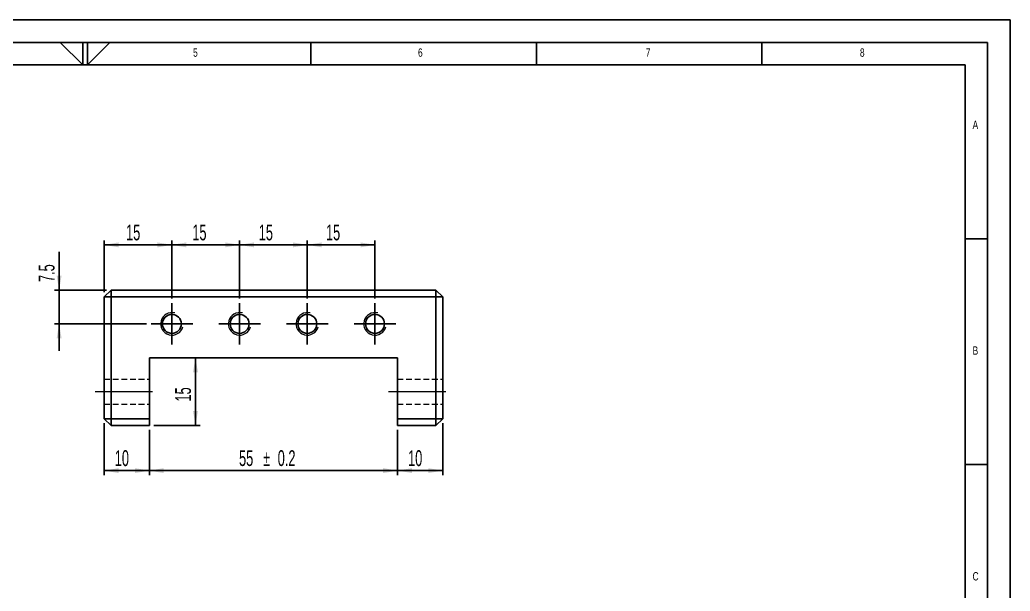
# Paper-space layout 'Sheet4' of a CAD drawing. Header units: millimetres. Extents: x 0 to 420, y 0 to 297.
# Drawn here: x 200.5 to 420, y 170.4 to 297 of the extents above; entities that cross this region are included whole.
import ezdxf

# ---------------------------------------------------------------- set-up
doc = ezdxf.new("R2010")
doc.units = ezdxf.units.MM
doc.linetypes.add('CENTERX2', pattern=[20.32, 12.7, -2.54, 2.54, -2.54])
doc.linetypes.add('HIDDEN', pattern=[1.905, 1.27, -0.635])
doc.layers.add('FORMAT', color=7, linetype='Continuous')
doc.layers.add('SLD-0', color=7, linetype='Continuous')
doc.styles.add('SLDTEXTSTYLE0', font='TXT', dxfattribs={"width": 0.75})
doc.styles.add('SLDTEXTSTYLE1', font='TXT', dxfattribs={"width": 0.605})
doc.dimstyles.new('SLDDIMSTYLE0', dxfattribs={"dimtxt": 3.5, "dimasz": 3.2, "dimexe": 0, "dimexo": 0.0625, "dimgap": 0.875, "dimtad": 1, "dimdec": 1, "dimrnd": 1e-09, "dimzin": 12, "dimdsep": 46, "dimtxsty": 'SLDTEXTSTYLE1', "dimsah": 1, "dimcen": 0.09, "dimadec": 0, "dimazin": 3, "dimtfac": 1, "dimtdec": 1, "dimtofl": 0, "dimtmove": 0, "dimatfit": 3, "dimfxl": 0, "dimfrac": 2, "dimtolj": 1, "dimtzin": 12, "dimarcsym": 0})

# ---------------------------------------------------------------- blocks, each defined once
blk = doc.blocks.new('_D_46')
at = {"layer": 'SLD-0'}
for p, q in [((209.24, 237.15), (209.24, 245.6)), ((219.74, 237.15), (208.24, 237.15)), ((209.24, 229.65), (209.24, 237.15)), ((228.64, 229.65), (208.24, 229.65)), ((209.24, 229.65), (209.24, 223.65))]:
    blk.add_line(p, q, dxfattribs=at)
for points in [[(209.24, 237.15), (209.79, 240.35), (208.69, 240.35)], [(209.24, 229.65), (208.69, 226.45), (209.79, 226.45)]]:
    blk.add_solid(points, dxfattribs=at)
at = {"layer": 'SLD-0', "insert": (204.73, 238.92), "char_height": 3.5, "attachment_point": 1, "rotation": 90, "style": 'SLDTEXTSTYLE1'}
blk.add_mtext('7.5', dxfattribs=at)
blk = doc.blocks.new('_D_47')
at = {"layer": 'SLD-0'}
for p, q in [((219.24, 236.65), (219.24, 248.15)), ((234.24, 235.25), (234.24, 248.15)), ((219.24, 247.15), (234.24, 247.15))]:
    blk.add_line(p, q, dxfattribs=at)
for points in [[(219.24, 247.15), (222.44, 246.6), (222.44, 247.7)], [(234.24, 247.15), (231.04, 247.7), (231.04, 246.6)]]:
    blk.add_solid(points, dxfattribs=at)
at = {"layer": 'SLD-0', "insert": (224.07, 251.66), "char_height": 3.5, "attachment_point": 1, "style": 'SLDTEXTSTYLE1'}
blk.add_mtext('15', dxfattribs=at)
blk = doc.blocks.new('_D_48')
at = {"layer": 'SLD-0'}
for p, q in [((234.24, 235.25), (234.24, 248.15)), ((249.24, 235.25), (249.24, 248.15)), ((249.24, 247.15), (234.24, 247.15))]:
    blk.add_line(p, q, dxfattribs=at)
for points in [[(234.24, 247.15), (237.44, 246.6), (237.44, 247.7)], [(249.24, 247.15), (246.04, 247.7), (246.04, 246.6)]]:
    blk.add_solid(points, dxfattribs=at)
at = {"layer": 'SLD-0', "insert": (238.76, 251.66), "char_height": 3.5, "attachment_point": 1, "style": 'SLDTEXTSTYLE1'}
blk.add_mtext('15', dxfattribs=at)
blk = doc.blocks.new('_D_49')
at = {"layer": 'SLD-0'}
for p, q in [((249.24, 235.25), (249.24, 248.15)), ((264.24, 235.25), (264.24, 248.15)), ((264.24, 247.15), (249.24, 247.15))]:
    blk.add_line(p, q, dxfattribs=at)
for points in [[(249.24, 247.15), (252.44, 246.6), (252.44, 247.7)], [(264.24, 247.15), (261.04, 247.7), (261.04, 246.6)]]:
    blk.add_solid(points, dxfattribs=at)
at = {"layer": 'SLD-0', "insert": (253.48, 251.66), "char_height": 3.5, "attachment_point": 1, "style": 'SLDTEXTSTYLE1'}
blk.add_mtext('15', dxfattribs=at)
blk = doc.blocks.new('_D_50')
at = {"layer": 'SLD-0'}
for p, q in [((264.24, 235.25), (264.24, 248.15)), ((279.24, 235.25), (279.24, 248.15)), ((279.24, 247.15), (264.24, 247.15))]:
    blk.add_line(p, q, dxfattribs=at)
for points in [[(264.24, 247.15), (267.44, 246.6), (267.44, 247.7)], [(279.24, 247.15), (276.04, 247.7), (276.04, 246.6)]]:
    blk.add_solid(points, dxfattribs=at)
at = {"layer": 'SLD-0', "insert": (268.38, 251.66), "char_height": 3.5, "attachment_point": 1, "style": 'SLDTEXTSTYLE1'}
blk.add_mtext('15', dxfattribs=at)
blk = doc.blocks.new('_D_51')
at = {"layer": 'SLD-0'}
for p, q in [((239.46, 207.15), (239.46, 222.15)), ((230.24, 207.15), (240.46, 207.15))]:
    blk.add_line(p, q, dxfattribs=at)
for points in [[(239.46, 222.15), (238.91, 218.95), (240.01, 218.95)], [(239.46, 207.15), (240.01, 210.35), (238.91, 210.35)]]:
    blk.add_solid(points, dxfattribs=at)
at = {"layer": 'SLD-0', "insert": (234.95, 212.45), "char_height": 3.5, "attachment_point": 1, "rotation": 90, "style": 'SLDTEXTSTYLE1'}
blk.add_mtext('15', dxfattribs=at)
blk = doc.blocks.new('_D_52')
at = {"layer": 'SLD-0'}
for p, q in [((229.24, 206.15), (229.24, 196.15)), ((284.24, 206.15), (284.24, 196.15)), ((229.24, 197.15), (284.24, 197.15))]:
    blk.add_line(p, q, dxfattribs=at)
for points in [[(229.24, 197.15), (232.44, 196.6), (232.44, 197.7)], [(284.24, 197.15), (281.04, 197.7), (281.04, 196.6)]]:
    blk.add_solid(points, dxfattribs=at)
at = {"layer": 'SLD-0', "char_height": 3.5, "attachment_point": 1, "style": 'SLDTEXTSTYLE1'}
for s, insert in [('55', (249.11, 201.67)), ('%%p', (254.46, 201.66)), ('0.2', (257.68, 201.67))]:
    blk.add_mtext(s, dxfattribs=dict(at, insert=insert))
blk = doc.blocks.new('_D_53')
at = {"layer": 'SLD-0'}
for p, q in [((219.24, 207.65), (219.24, 196.15)), ((229.24, 206.15), (229.24, 196.15)), ((219.24, 197.15), (229.24, 197.15))]:
    blk.add_line(p, q, dxfattribs=at)
for points in [[(219.24, 197.15), (222.44, 196.6), (222.44, 197.7)], [(229.24, 197.15), (226.04, 197.7), (226.04, 196.6)]]:
    blk.add_solid(points, dxfattribs=at)
at = {"layer": 'SLD-0', "insert": (221.57, 201.66), "char_height": 3.5, "attachment_point": 1, "style": 'SLDTEXTSTYLE1'}
blk.add_mtext('10', dxfattribs=at)
blk = doc.blocks.new('_D_54')
at = {"layer": 'SLD-0'}
for p, q in [((294.24, 207.65), (294.24, 196.15)), ((284.24, 206.15), (284.24, 196.15)), ((284.24, 197.15), (294.24, 197.15))]:
    blk.add_line(p, q, dxfattribs=at)
for points in [[(284.24, 197.15), (287.44, 196.6), (287.44, 197.7)], [(294.24, 197.15), (291.04, 197.7), (291.04, 196.6)]]:
    blk.add_solid(points, dxfattribs=at)
at = {"layer": 'SLD-0', "insert": (286.57, 201.66), "char_height": 3.5, "attachment_point": 1, "style": 'SLDTEXTSTYLE1'}
blk.add_mtext('10', dxfattribs=at)
blk = doc.blocks.new('SW_CENTERMARKSYMBOL_10')
at = {"layer": 'SLD-0', "color": 0}
for p, q in [((0, 2.5), (0, 4.6)), ((0, 0), (0, 2.5)), ((-2.5, 0), (-4.6, 0)), ((0, 0), (-2.5, 0)), ((0, 0), (0, -2.5)), ((0, 0), (2.5, 0)), ((2.5, 0), (4.6, 0)), ((0, -2.5), (0, -4.6))]:
    blk.add_line(p, q, dxfattribs=at)
blk = doc.blocks.new('SW_CENTERMARKSYMBOL_11')
at = {"layer": 'SLD-0', "color": 0}
for p, q in [((0, 2.5), (0, 4.6)), ((0, 0), (0, 2.5)), ((-2.5, 0), (-4.6, 0)), ((0, 0), (-2.5, 0)), ((0, 0), (0, -2.5)), ((0, 0), (2.5, 0)), ((2.5, 0), (4.6, 0)), ((0, -2.5), (0, -4.6))]:
    blk.add_line(p, q, dxfattribs=at)
blk = doc.blocks.new('SW_CENTERMARKSYMBOL_12')
at = {"layer": 'SLD-0', "color": 0}
for p, q in [((0, 2.5), (0, 4.6)), ((0, 0), (0, 2.5)), ((-2.5, 0), (-4.6, 0)), ((0, 0), (-2.5, 0)), ((0, 0), (0, -2.5)), ((0, 0), (2.5, 0)), ((2.5, 0), (4.6, 0)), ((0, -2.5), (0, -4.6))]:
    blk.add_line(p, q, dxfattribs=at)
blk = doc.blocks.new('SW_CENTERMARKSYMBOL_13')
at = {"layer": 'SLD-0', "color": 0}
for p, q in [((0, 2.5), (0, 4.6)), ((0, 0), (0, 2.5)), ((-2.5, 0), (-4.6, 0)), ((0, 0), (-2.5, 0)), ((0, 0), (0, -2.5)), ((0, 0), (2.5, 0)), ((2.5, 0), (4.6, 0)), ((0, -2.5), (0, -4.6))]:
    blk.add_line(p, q, dxfattribs=at)

psp = doc.layouts.new('Sheet4')

# ---------------------------------------------------------------- linework, layer by layer
at = {"color": 7, "linetype": 'Continuous', "lineweight": 25}
for p, q in [((220.74, 237.15), (219.24, 235.65)), ((220.74, 235.65), (220.74, 237.15)), ((220.74, 237.15), (292.74, 237.15)), ((292.74, 235.65), (292.74, 237.15)), ((294.24, 235.65), (292.74, 237.15)), ((220.74, 235.65), (219.24, 235.65)), ((219.24, 208.65), (219.24, 235.65)), ((220.74, 235.65), (220.74, 208.65)), ((292.74, 235.65), (220.74, 235.65)), ((292.74, 208.65), (292.74, 235.65)), ((292.74, 235.65), (294.24, 235.65)), ((294.24, 235.65), (294.24, 208.65)), ((229.24, 222.15), (284.24, 222.15)), ((229.24, 208.65), (229.24, 222.15)), ((284.24, 208.65), (284.24, 222.15)), ((220.74, 208.65), (219.24, 208.65)), ((219.24, 208.65), (220.74, 207.15)), ((220.74, 208.65), (229.24, 208.65)), ((220.74, 208.65), (220.74, 207.15)), ((229.24, 208.65), (229.24, 207.15)), ((284.24, 208.65), (292.74, 208.65)), ((284.24, 207.15), (284.24, 208.65)), ((292.74, 208.65), (292.74, 207.15)), ((292.74, 208.65), (294.24, 208.65)), ((292.74, 207.15), (294.24, 208.65)), ((229.24, 207.15), (220.74, 207.15)), ((292.74, 207.15), (284.24, 207.15))]:
    psp.add_line(p, q, dxfattribs=at)
at = {"color": 7, "linetype": 'HIDDEN', "lineweight": 18}
for p, q in [((219.24, 217.4), (229.24, 217.4)), ((284.24, 217.4), (294.24, 217.4)), ((219.24, 211.9), (229.24, 211.9)), ((284.24, 211.9), (294.24, 211.9))]:
    psp.add_line(p, q, dxfattribs=at)
at = {"color": 7, "linetype": 'Continuous', "lineweight": 25}
for centre in [(234.24, 229.65), (249.24, 229.65), (264.24, 229.65), (279.24, 229.65)]:
    psp.add_circle(centre, 2.1, dxfattribs=at)
at = {"color": 7, "linetype": 'Continuous', "lineweight": 18}
for centre in [(234.24, 229.65), (249.24, 229.65), (264.24, 229.65), (279.24, 229.65)]:
    psp.add_arc(centre, 2.5, 75, 345, dxfattribs=at)
at = {"layer": 'FORMAT'}
for p, q in [((415, 248.5), (410, 248.5)), ((410, 198.5), (415, 198.5))]:
    psp.add_line(p, q, dxfattribs=at)
at = {"layer": 'SLD-0'}
for p, q in [((0, 297), (420, 297)), ((420, 0), (420, 297)), ((15, 292), (415, 292)), ((209.49, 292), (214.5, 287)), ((214.5, 287), (214.5, 292)), ((215.5, 287), (215.5, 292)), ((265, 292), (265, 287)), ((315, 292), (315, 287)), ((365, 292), (365, 287)), ((415, 5), (415, 292)), ((20, 287), (410, 287)), ((410, 10), (410, 287))]:
    psp.add_line(p, q, dxfattribs=at)
at = {"layer": 'SLD-0', "color": 7, "linetype": 'Continuous', "lineweight": 18}
psp.add_line((220.51, 292), (215.5, 287), dxfattribs=at)
at = {"layer": 'SLD-0', "linetype": 'CENTERX2', "lineweight": 18}
for p, q in [((217.24, 214.65), (231.24, 214.65)), ((282.24, 214.65), (296.24, 214.65))]:
    psp.add_line(p, q, dxfattribs=at)

# ---------------------------------------------------------------- block references
at = {"layer": 'SLD-0'}
for name, p in [('SW_CENTERMARKSYMBOL_13', (234.24, 229.65)), ('SW_CENTERMARKSYMBOL_12', (249.24, 229.65)), ('SW_CENTERMARKSYMBOL_11', (264.24, 229.65)), ('SW_CENTERMARKSYMBOL_10', (279.24, 229.65))]:
    psp.add_blockref(name, p, dxfattribs=at)

# ---------------------------------------------------------------- texts
at = {"layer": 'FORMAT', "char_height": 1.85, "attachment_point": 1, "style": 'SLDTEXTSTYLE0'}
for s, insert in [('5', (238.93, 290.67)), ('6', (288.77, 290.67)), ('7', (339.25, 290.67)), ('8', (386.71, 290.67)), ('A', (411.67, 274.67)), ('B', (411.67, 224.67)), ('C', (411.67, 174.67))]:
    psp.add_mtext(s, dxfattribs=dict(at, insert=insert))

# ---------------------------------------------------------------- dimensions: what is measured, and where the dimension line sits
at = {"layer": 'SLD-0'}
for base, p1, p2, picture, middle in [((234.24, 247.15), (219.24, 235.65), (234.24, 234.25), '_D_47', (226.74, 247.15)), ((234.24, 247.15), (249.24, 234.25), (234.24, 234.25), '_D_48', (241.44, 247.15)), ((249.24, 247.15), (264.24, 234.25), (249.24, 234.25), '_D_49', (256.15, 247.15)), ((264.24, 247.15), (279.24, 234.25), (264.24, 234.25), '_D_50', (271.05, 247.15)), ((229.24, 197.15), (219.24, 208.65), (229.24, 207.15), '_D_53', (224.24, 197.15)), ((294.24, 197.15), (284.24, 207.15), (294.24, 208.65), '_D_54', (289.24, 197.15))]:
    dim = psp.add_linear_dim(base=base, p1=p1, p2=p2, dimstyle='SLDDIMSTYLE0', dxfattribs=at)
    dim.commit()
    dim.dimension.update_dxf_attribs({"geometry": picture, "text_midpoint": middle, "dimtype": 160})
for base, p1, p2, picture, middle in [((209.24, 237.15), (229.64, 229.65), (220.74, 237.15), '_D_46', (209.24, 242.26)), ((239.46, 222.15), (229.24, 207.15), (229.24, 222.15), '_D_51', (239.46, 215.12))]:
    dim = psp.add_linear_dim(base=base, p1=p1, p2=p2, angle=90, dimstyle='SLDDIMSTYLE0', dxfattribs=at)
    dim.commit()
    dim.dimension.update_dxf_attribs({"geometry": picture, "text_midpoint": middle, "dimtype": 160})
dim = psp.add_linear_dim(base=(284.24, 197.15), p1=(229.24, 207.15), p2=(284.24, 207.15), text='<>%%p0.2', dimstyle='SLDDIMSTYLE0', dxfattribs=at)
dim.commit()
dim.dimension.update_dxf_attribs({"geometry": '_D_52', "text_midpoint": (256.74, 197.15), "dimtype": 160})

doc.saveas('drawing.dxf')
